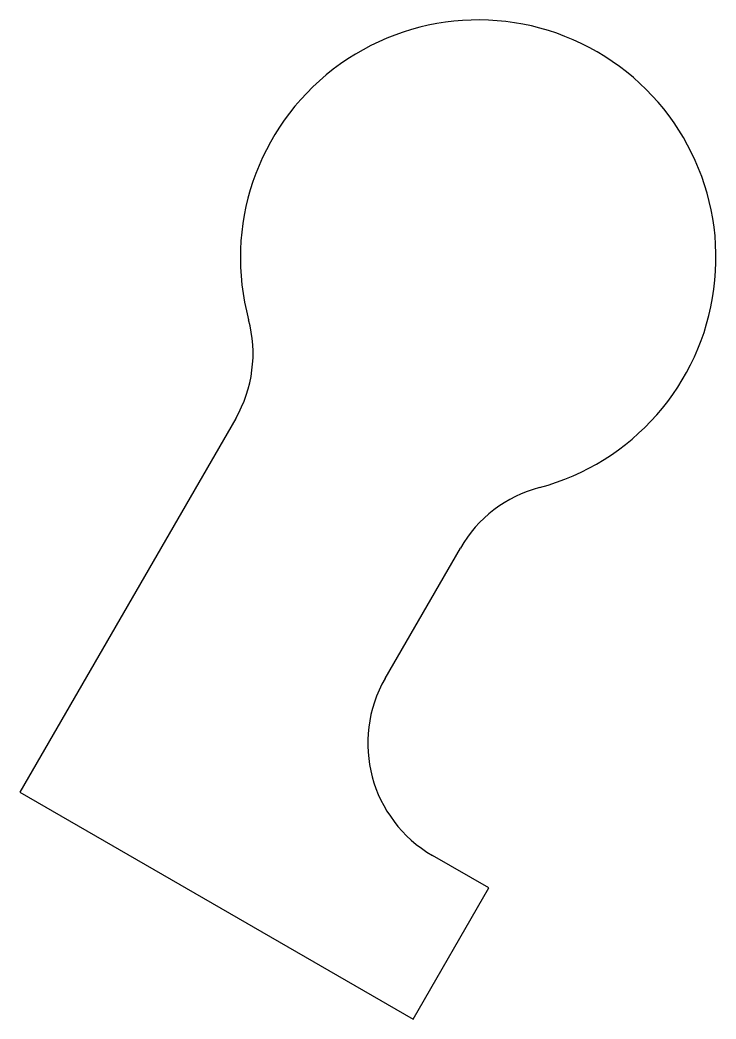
# Model space of a CAD drawing. Extents: x -78 to 42, y -68 to 68.
# Drawn here: x 25.4 to 41.5, y 44.75 to 67.85 of the extents above.
import ezdxf

# ---------------------------------------------------------------- set-up
doc = ezdxf.new("R2010")
doc.units = 0
doc.layers.add('MODELSKETCH_VISIBLE', color=7, linetype='CONTINUOUS')

msp = doc.modelspace()

# ---------------------------------------------------------------- linework, layer by layer
at = {"layer": 'MODELSKETCH_VISIBLE'}
for p, q in [((30.392, 58.64), (25.402, 49.997)), ((33.848, 52.627), (35.588, 55.64)), ((25.402, 49.997), (34.495, 44.747)), ((36.245, 47.779), (34.946, 48.529)), ((34.495, 44.747), (36.245, 47.779))]:
    msp.add_line(p, q, dxfattribs=at)
for centre, radius, start, end in [((36, 62.354), 5.5, 284.9009, 195.0991), ((27.793, 60.14), 3, 330, 15.0991), ((38.186, 54.14), 3, 104.9009, 150), ((36.446, 51.127), 3, 150, 240)]:
    msp.add_arc(centre, radius, start, end, dxfattribs=at)

doc.saveas('drawing.dxf')
